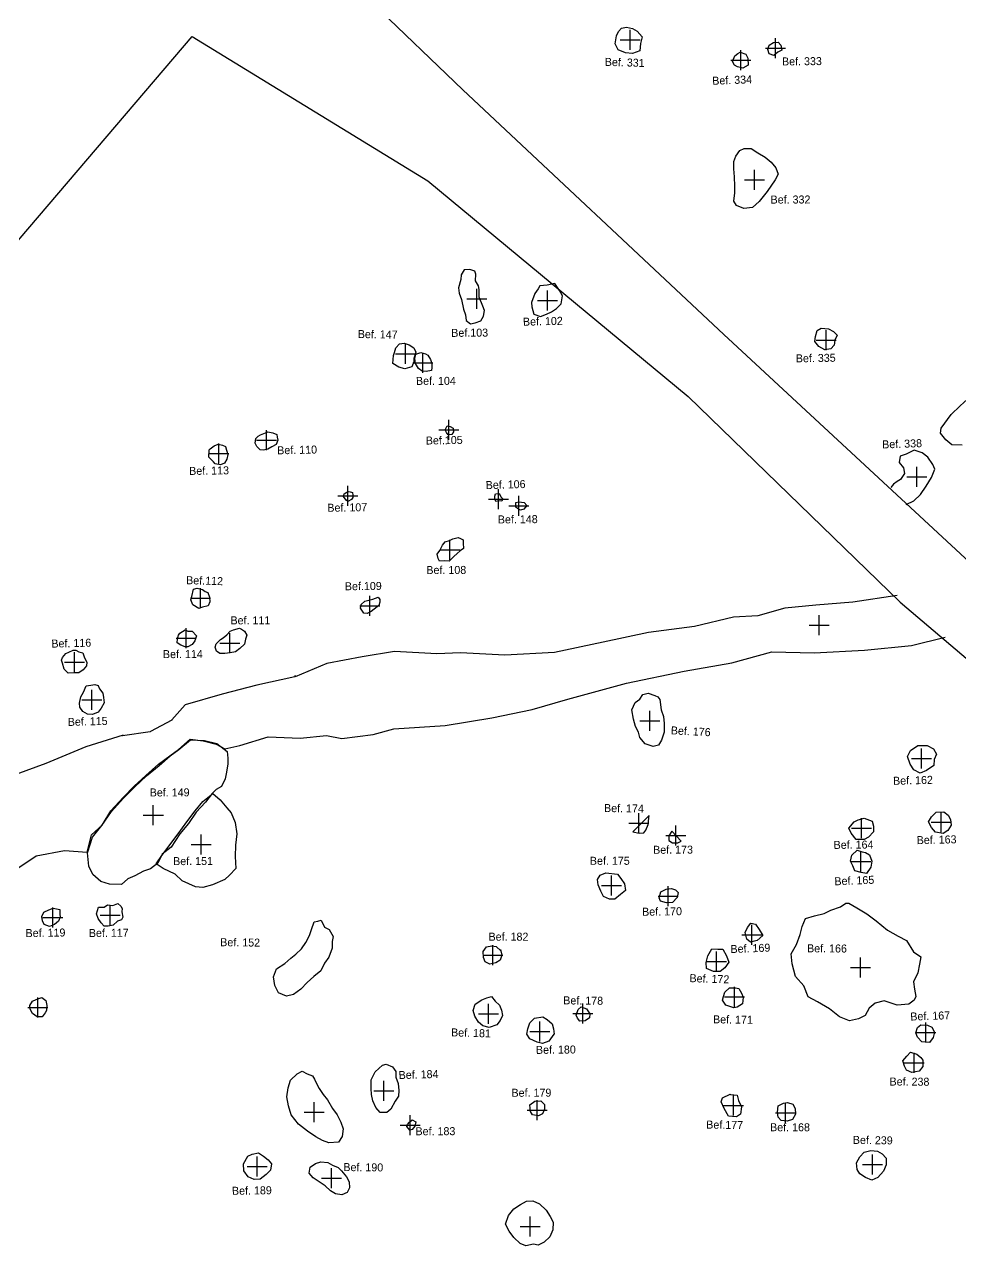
# Model space of a CAD drawing. Header units: millimetres. Extents: x -51 to 4462813, y 19 to 5794154.
# Drawn here: x 4462723.68 to 4462747.07, y 5794036.61 to 5794067.24 of the extents above; entities that cross this region are included whole.
import ezdxf

# ---------------------------------------------------------------- set-up
doc = ezdxf.new("R2010")
doc.units = ezdxf.units.MM
doc.header["$PDMODE"] = 2
doc.header["$PDSIZE"] = 0.25
doc.linetypes.add('STRICHPUNKT', pattern=[25.4, 12.7, -6.35, 0, -6.35])
doc.linetypes.add('STRICHPUNKTX2', pattern=[50.8, 25.4, -12.7, 0, -12.7])
for name, color, linetype in [('Bef.Nr.', 7, 'Continuous'), ('Befunde Pl.1', 7, 'Continuous'), ('GGuk', 5, 'Continuous'), ('Grabungsgrenze', 102, 'STRICHPUNKTX2')]:
    doc.layers.add(name, color=color, linetype=linetype)

msp = doc.modelspace()

# ---------------------------------------------------------------- linework, layer by layer
at = {"layer": 'Befunde Pl.1'}
for points in [[(4462738.725, 5794067.172, 52.053), (4462738.877, 5794067.133, 52.065), (4462738.992, 5794067.071, 52.07), (4462739.119, 5794066.929, 52.09), (4462739.074, 5794066.763, 52.078), (4462739.058, 5794066.577, 52.11), (4462738.876, 5794066.511, 52.109), (4462738.697, 5794066.524, 52.115), (4462738.52, 5794066.606, 52.114), (4462738.438, 5794066.749, 52.088), (4462738.477, 5794066.95, 52.074), (4462738.527, 5794067.058, 52.064), (4462738.601, 5794067.142, 52.059)], [(4462742.513, 5794066.792, 52.096), (4462742.585, 5794066.717, 52.105), (4462742.609, 5794066.597, 52.108), (4462742.505, 5794066.54, 52.1), (4462742.408, 5794066.46, 52.113), (4462742.29, 5794066.501, 52.112), (4462742.254, 5794066.614, 52.106), (4462742.293, 5794066.716, 52.101), (4462742.396, 5794066.783, 52.103)], [(4462741.563, 5794066.545, 52.131), (4462741.705, 5794066.492, 52.129), (4462741.759, 5794066.395, 52.13), (4462741.761, 5794066.216, 52.126), (4462741.631, 5794066.145, 52.129), (4462741.5, 5794066.179, 52.136), (4462741.427, 5794066.221, 52.126), (4462741.374, 5794066.311, 52.121), (4462741.43, 5794066.449, 52.129), (4462741.51, 5794066.508, 52.128)], [(4462741.558, 5794064.087, 52.056), (4462741.665, 5794064.138, 52.075), (4462741.838, 5794064.137, 52.077), (4462742.003, 5794064.027, 52.067), (4462742.186, 5794063.921, 52.062), (4462742.339, 5794063.794, 52.082), (4462742.457, 5794063.655, 52.084), (4462742.513, 5794063.497, 52.108), (4462742.439, 5794063.352, 52.119), (4462742.243, 5794063.063, 52.123), (4462742.038, 5794062.811, 52.141), (4462741.877, 5794062.659, 52.134), (4462741.656, 5794062.633, 52.136), (4462741.47, 5794062.712, 52.122), (4462741.41, 5794062.821, 52.131), (4462741.435, 5794063.025, 52.111), (4462741.434, 5794063.193, 52.086), (4462741.425, 5794063.425, 52.081), (4462741.408, 5794063.628, 52.08), (4462741.403, 5794063.814, 52.081), (4462741.46, 5794063.948, 52.071)], [(4462736.406, 5794059.993, 52.21), (4462736.574, 5794059.935, 52.22), (4462736.729, 5794059.994, 52.227), (4462736.847, 5794060.056, 52.213), (4462736.979, 5794060.132, 52.207), (4462737.088, 5794060.251, 52.233), (4462737.129, 5794060.449, 52.246), (4462737.048, 5794060.589, 52.249), (4462736.932, 5794060.758, 52.234), (4462736.746, 5794060.717, 52.23), (4462736.561, 5794060.7, 52.233), (4462736.517, 5794060.628, 52.212), (4462736.435, 5794060.508, 52.202), (4462736.354, 5794060.289, 52.211), (4462736.357, 5794060.18, 52.206)], [(4462743.591, 5794059.642, 52.248), (4462743.77, 5794059.627, 52.273), (4462743.9, 5794059.565, 52.278), (4462743.987, 5794059.467, 52.303), (4462743.935, 5794059.342, 52.308), (4462743.915, 5794059.216, 52.322), (4462743.832, 5794059.131, 52.321), (4462743.68, 5794059.104, 52.299), (4462743.527, 5794059.187, 52.3), (4462743.434, 5794059.309, 52.275), (4462743.448, 5794059.44, 52.257), (4462743.487, 5794059.582, 52.24)], [(4462733.294, 5794059.224, 52.24), (4462733.414, 5794059.15, 52.242), (4462733.458, 5794059.048, 52.267), (4462733.408, 5794058.889, 52.276), (4462733.407, 5794058.802, 52.277), (4462733.363, 5794058.674, 52.285), (4462733.184, 5794058.624, 52.263), (4462733.034, 5794058.67, 52.265), (4462732.887, 5794058.76, 52.266), (4462732.905, 5794058.963, 52.263), (4462732.927, 5794059.033, 52.253), (4462732.961, 5794059.154, 52.239), (4462733.056, 5794059.25, 52.238), (4462733.169, 5794059.272, 52.232)], [(4462733.581, 5794059.034, 52.246), (4462733.703, 5794059.004, 52.233), (4462733.764, 5794058.966, 52.233), (4462733.825, 5794058.862, 52.245), (4462733.859, 5794058.763, 52.256), (4462733.858, 5794058.66, 52.256), (4462733.852, 5794058.583, 52.256), (4462733.719, 5794058.561, 52.259), (4462733.619, 5794058.569, 52.267), (4462733.524, 5794058.633, 52.28), (4462733.448, 5794058.759, 52.266), (4462733.434, 5794058.883, 52.254), (4462733.46, 5794058.998, 52.253)], [(4462729.991, 5794056.922, 52.336), (4462730.008, 5794056.843, 52.349), (4462729.97, 5794056.74, 52.357), (4462729.862, 5794056.682, 52.358), (4462729.764, 5794056.62, 52.349), (4462729.657, 5794056.596, 52.351), (4462729.568, 5794056.6, 52.358), (4462729.489, 5794056.688, 52.358), (4462729.442, 5794056.771, 52.357), (4462729.465, 5794056.886, 52.356), (4462729.523, 5794056.947, 52.353), (4462729.582, 5794056.98, 52.352), (4462729.703, 5794057.029, 52.343), (4462729.764, 5794057.052, 52.342), (4462729.883, 5794057.029, 52.345), (4462729.99, 5794056.984, 52.338)], [(4462734.315, 5794057.183, 52.304), (4462734.397, 5794057.148, 52.306), (4462734.405, 5794057.056, 52.334), (4462734.36, 5794056.983, 52.333), (4462734.27, 5794056.98, 52.343), (4462734.225, 5794057.033, 52.332), (4462734.192, 5794057.099, 52.339), (4462734.225, 5794057.166, 52.312), (4462734.244, 5794057.206, 52.311)], [(4462728.7, 5794056.685, 52.318), (4462728.727, 5794056.593, 52.332), (4462728.764, 5794056.485, 52.327), (4462728.734, 5794056.372, 52.342), (4462728.678, 5794056.27, 52.319), (4462728.575, 5794056.228, 52.314), (4462728.442, 5794056.251, 52.318), (4462728.401, 5794056.306, 52.308), (4462728.29, 5794056.417, 52.299), (4462728.298, 5794056.606, 52.296), (4462728.323, 5794056.63, 52.323), (4462728.417, 5794056.704, 52.326), (4462728.523, 5794056.746, 52.326), (4462728.626, 5794056.721, 52.331)], [(4462731.876, 5794055.537, 52.381), (4462731.888, 5794055.467, 52.383), (4462731.882, 5794055.412, 52.379), (4462731.849, 5794055.359, 52.379), (4462731.757, 5794055.312, 52.391), (4462731.718, 5794055.345, 52.392), (4462731.649, 5794055.439, 52.385), (4462731.67, 5794055.5, 52.384), (4462731.739, 5794055.544, 52.39), (4462731.791, 5794055.559, 52.393)], [(4462735.54, 5794055.512, 52.321), (4462735.59, 5794055.422, 52.334), (4462735.634, 5794055.382, 52.331), (4462735.611, 5794055.323, 52.333), (4462735.532, 5794055.329, 52.329), (4462735.463, 5794055.313, 52.328), (4462735.438, 5794055.376, 52.34), (4462735.431, 5794055.445, 52.336), (4462735.451, 5794055.501, 52.328)], [(4462736.168, 5794055.288, 52.35), (4462736.234, 5794055.213, 52.359), (4462736.161, 5794055.119, 52.346), (4462736.076, 5794055.098, 52.355), (4462736.004, 5794055.133, 52.367), (4462735.961, 5794055.169, 52.363), (4462735.961, 5794055.283, 52.358), (4462736.033, 5794055.307, 52.355)], [(4462734.645, 5794054.353, 52.388), (4462734.645, 5794054.268, 52.384), (4462734.649, 5794054.14, 52.387), (4462734.567, 5794054.079, 52.382), (4462734.494, 5794054.008, 52.394), (4462734.409, 5794053.94, 52.393), (4462734.294, 5794053.816, 52.403), (4462734.177, 5794053.83, 52.414), (4462734.055, 5794053.824, 52.403), (4462734.021, 5794053.886, 52.405), (4462733.997, 5794053.993, 52.401), (4462734.056, 5794054.09, 52.392), (4462734.124, 5794054.218, 52.392), (4462734.196, 5794054.304, 52.391), (4462734.298, 5794054.337, 52.389), (4462734.384, 5794054.376, 52.364), (4462734.521, 5794054.414, 52.377), (4462734.58, 5794054.388, 52.388)], [(4462728.26, 5794053.036, 52.422), (4462728.304, 5794052.92, 52.43), (4462728.309, 5794052.804, 52.422), (4462728.27, 5794052.704, 52.425), (4462728.131, 5794052.671, 52.412), (4462728.034, 5794052.638, 52.417), (4462727.89, 5794052.73, 52.412), (4462727.841, 5794052.855, 52.405), (4462727.865, 5794052.937, 52.409), (4462727.903, 5794053.119, 52.416), (4462727.994, 5794053.148, 52.416), (4462728.131, 5794053.112, 52.416), (4462728.192, 5794053.065, 52.436)], [(4462732.563, 5794052.862, 52.448), (4462732.562, 5794052.794, 52.427), (4462732.535, 5794052.714, 52.429), (4462732.422, 5794052.619, 52.434), (4462732.345, 5794052.564, 52.436), (4462732.242, 5794052.514, 52.443), (4462732.159, 5794052.521, 52.448), (4462732.079, 5794052.648, 52.435), (4462732.096, 5794052.734, 52.436), (4462732.187, 5794052.819, 52.443), (4462732.286, 5794052.842, 52.431), (4462732.382, 5794052.868, 52.432), (4462732.519, 5794052.919, 52.446)], [(4462727.871, 5794052.073, 52.455), (4462727.976, 5794051.954, 52.462), (4462727.938, 5794051.829, 52.442), (4462727.867, 5794051.741, 52.449), (4462727.765, 5794051.681, 52.447), (4462727.698, 5794051.675, 52.438), (4462727.589, 5794051.722, 52.445), (4462727.499, 5794051.782, 52.442), (4462727.507, 5794051.88, 52.433), (4462727.532, 5794051.971, 52.44), (4462727.56, 5794052.018, 52.444), (4462727.695, 5794052.1, 52.444), (4462727.764, 5794052.07, 52.454)], [(4462729.179, 5794052.069, 52.424), (4462729.234, 5794051.974, 52.44), (4462729.207, 5794051.874, 52.438), (4462729.178, 5794051.744, 52.441), (4462729.065, 5794051.634, 52.448), (4462728.95, 5794051.557, 52.446), (4462728.823, 5794051.525, 52.447), (4462728.687, 5794051.515, 52.453), (4462728.565, 5794051.514, 52.454), (4462728.478, 5794051.567, 52.453), (4462728.445, 5794051.667, 52.449), (4462728.474, 5794051.752, 52.461), (4462728.578, 5794051.861, 52.456), (4462728.646, 5794051.901, 52.444), (4462728.741, 5794051.975, 52.445), (4462728.819, 5794052.074, 52.428), (4462728.904, 5794052.107, 52.427), (4462729.051, 5794052.145, 52.424), (4462729.107, 5794052.124, 52.427)], [(4462725.138, 5794051.527, 52.428), (4462725.179, 5794051.405, 52.423), (4462725.236, 5794051.295, 52.428), (4462725.23, 5794051.205, 52.442), (4462725.146, 5794051.106, 52.448), (4462725.041, 5794051.029, 52.451), (4462724.929, 5794051.027, 52.451), (4462724.769, 5794051.02, 52.455), (4462724.671, 5794051.124, 52.451), (4462724.627, 5794051.27, 52.444), (4462724.606, 5794051.344, 52.453), (4462724.629, 5794051.412, 52.45), (4462724.712, 5794051.51, 52.45), (4462724.789, 5794051.542, 52.446), (4462724.897, 5794051.599, 52.42), (4462724.963, 5794051.593, 52.428), (4462725.039, 5794051.553, 52.441)], [(4462725.518, 5794050.714, 52.459), (4462725.543, 5794050.642, 52.469), (4462725.555, 5794050.626, 52.469), (4462725.636, 5794050.523, 52.476), (4462725.658, 5794050.414, 52.483), (4462725.674, 5794050.277, 52.496), (4462725.6, 5794050.142, 52.492), (4462725.524, 5794050.044, 52.497), (4462725.376, 5794049.984, 52.51), (4462725.258, 5794049.995, 52.51), (4462725.137, 5794050.065, 52.509), (4462725.064, 5794050.167, 52.492), (4462725.059, 5794050.267, 52.481), (4462725.09, 5794050.429, 52.459), (4462725.158, 5794050.544, 52.472), (4462725.22, 5794050.702, 52.454), (4462725.335, 5794050.721, 52.469), (4462725.439, 5794050.735, 52.465)], [(4462739.555, 5794050.362, 52.423), (4462739.587, 5794050.106, 52.425), (4462739.653, 5794049.941, 52.445), (4462739.665, 5794049.758, 52.427), (4462739.666, 5794049.545, 52.411), (4462739.598, 5794049.345, 52.43), (4462739.527, 5794049.219, 52.45), (4462739.394, 5794049.186, 52.454), (4462739.191, 5794049.254, 52.471), (4462739.058, 5794049.41, 52.464), (4462739.028, 5794049.542, 52.459), (4462738.949, 5794049.69, 52.461), (4462738.9, 5794049.87, 52.434), (4462738.856, 5794050.102, 52.445), (4462738.945, 5794050.288, 52.429), (4462739.061, 5794050.369, 52.44), (4462739.131, 5794050.483, 52.437), (4462739.27, 5794050.52, 52.428), (4462739.431, 5794050.459, 52.426), (4462739.509, 5794050.429, 52.425)], [(4462728.747, 5794049.065, 52.454), (4462728.763, 5794048.892, 52.474), (4462728.763, 5794048.756, 52.482), (4462728.73, 5794048.548, 52.484), (4462728.693, 5794048.379, 52.452), (4462728.602, 5794048.19, 52.447), (4462728.47, 5794048.111, 52.464), (4462728.372, 5794048.009, 52.488), (4462728.203, 5794047.793, 52.507), (4462727.972, 5794047.542, 52.529), (4462727.783, 5794047.263, 52.545), (4462727.559, 5794047.005, 52.529), (4462727.343, 5794046.67, 52.526), (4462727.122, 5794046.492, 52.538), (4462727.012, 5794046.271, 52.496), (4462726.831, 5794046.129, 52.555), (4462726.652, 5794046.069, 52.548), (4462726.441, 5794045.958, 52.558), (4462726.259, 5794045.876, 52.564), (4462726.103, 5794045.74, 52.567), (4462725.801, 5794045.749, 52.581), (4462725.59, 5794045.813, 52.581), (4462725.388, 5794045.986, 52.567), (4462725.29, 5794046.193, 52.548), (4462725.255, 5794046.53, 52.551), (4462725.378, 5794046.923, 52.557), (4462725.616, 5794047.213, 52.547), (4462725.856, 5794047.563, 52.526), (4462726.143, 5794047.891, 52.52), (4462726.439, 5794048.175, 52.503), (4462726.728, 5794048.452, 52.51), (4462727.049, 5794048.709, 52.483), (4462727.32, 5794048.954, 52.442), (4462727.538, 5794049.116, 52.474), (4462727.827, 5794049.354, 52.458), (4462728.18, 5794049.335, 52.461), (4462728.485, 5794049.265, 52.444)], [(4462746.236, 5794049.213, 52.457), (4462746.397, 5794049.127, 52.453), (4462746.47, 5794048.993, 52.49), (4462746.417, 5794048.864, 52.485), (4462746.402, 5794048.715, 52.46), (4462746.224, 5794048.589, 52.49), (4462746.064, 5794048.517, 52.483), (4462745.905, 5794048.602, 52.497), (4462745.816, 5794048.746, 52.495), (4462745.743, 5794048.936, 52.487), (4462745.822, 5794049.088, 52.476), (4462746.007, 5794049.214, 52.471)], [(4462728.387, 5794048.01, 52.52), (4462728.567, 5794047.853, 52.519), (4462728.741, 5794047.656, 52.514), (4462728.841, 5794047.532, 52.523), (4462728.941, 5794047.287, 52.511), (4462728.984, 5794047.004, 52.545), (4462728.957, 5794046.718, 52.554), (4462728.944, 5794046.439, 52.574), (4462728.96, 5794046.141, 52.593), (4462728.806, 5794045.974, 52.578), (4462728.687, 5794045.86, 52.587), (4462728.382, 5794045.727, 52.584), (4462728.136, 5794045.662, 52.588), (4462727.952, 5794045.678, 52.577), (4462727.621, 5794045.831, 52.572), (4462727.449, 5794045.999, 52.566), (4462727.148, 5794046.135, 52.579), (4462726.972, 5794046.258, 52.53), (4462727.112, 5794046.464, 52.575), (4462727.524, 5794047.005, 52.561), (4462727.735, 5794047.301, 52.583), (4462727.943, 5794047.575, 52.565), (4462728.14, 5794047.816, 52.542)], [(4462739.289, 5794047.466, 52.43), (4462738.881, 5794047.054, 52.424), (4462739.038, 5794047.019, 52.427), (4462739.156, 5794047.029, 52.42), (4462739.206, 5794047.097, 52.424), (4462739.265, 5794047.24, 52.424), (4462739.279, 5794047.393, 52.432)], [(4462746.656, 5794047.558, 52.52), (4462746.765, 5794047.472, 52.524), (4462746.825, 5794047.363, 52.512), (4462746.836, 5794047.221, 52.512), (4462746.755, 5794047.086, 52.505), (4462746.641, 5794047.013, 52.511), (4462746.448, 5794047.049, 52.514), (4462746.349, 5794047.166, 52.521), (4462746.272, 5794047.307, 52.513), (4462746.346, 5794047.428, 52.505), (4462746.466, 5794047.544, 52.515)], [(4462744.668, 5794047.393, 52.497), (4462744.864, 5794047.317, 52.508), (4462744.898, 5794047.197, 52.516), (4462744.898, 5794047.052, 52.517), (4462744.773, 5794046.917, 52.506), (4462744.663, 5794046.865, 52.505), (4462744.461, 5794046.865, 52.505), (4462744.342, 5794047.02, 52.503), (4462744.284, 5794047.147, 52.488), (4462744.412, 5794047.302, 52.502), (4462744.516, 5794047.358, 52.505)], [(4462740.09, 5794046.822, 52.459), (4462739.855, 5794047.068, 52.463), (4462739.786, 5794046.957, 52.451), (4462739.786, 5794046.839, 52.462), (4462739.873, 5794046.782, 52.449), (4462740.008, 5794046.78, 52.449)], [(4462744.799, 5794046.476, 52.485), (4462744.857, 5794046.322, 52.497), (4462744.83, 5794046.169, 52.51), (4462744.724, 5794046.014, 52.514), (4462744.585, 5794046.04, 52.526), (4462744.428, 5794046.078, 52.509), (4462744.377, 5794046.205, 52.516), (4462744.321, 5794046.32, 52.52), (4462744.357, 5794046.474, 52.513), (4462744.489, 5794046.593, 52.502), (4462744.611, 5794046.557, 52.515), (4462744.699, 5794046.538, 52.521)], [(4462738.496, 5794045.993, 52.395), (4462738.587, 5794045.891, 52.419), (4462738.671, 5794045.753, 52.395), (4462738.702, 5794045.59, 52.413), (4462738.571, 5794045.491, 52.405), (4462738.433, 5794045.372, 52.408), (4462738.301, 5794045.369, 52.415), (4462738.154, 5794045.436, 52.437), (4462738.085, 5794045.567, 52.427), (4462738.02, 5794045.728, 52.423), (4462737.997, 5794045.862, 52.413), (4462738.066, 5794045.975, 52.396), (4462738.211, 5794046.033, 52.389)], [(4462740.016, 5794045.538, 52.398), (4462739.99, 5794045.411, 52.421), (4462739.876, 5794045.288, 52.445), (4462739.725, 5794045.278, 52.451), (4462739.577, 5794045.318, 52.441), (4462739.537, 5794045.406, 52.445), (4462739.586, 5794045.558, 52.437), (4462739.717, 5794045.625, 52.438), (4462739.853, 5794045.641, 52.454), (4462739.951, 5794045.601, 52.429)], [(4462724.565, 5794045.114, 52.552), (4462724.567, 5794044.992, 52.559), (4462724.574, 5794044.924, 52.544), (4462724.532, 5794044.822, 52.548), (4462724.431, 5794044.735, 52.558), (4462724.303, 5794044.685, 52.569), (4462724.176, 5794044.735, 52.564), (4462724.131, 5794044.833, 52.565), (4462724.11, 5794044.94, 52.562), (4462724.162, 5794045.044, 52.572), (4462724.289, 5794045.101, 52.572), (4462724.393, 5794045.143, 52.565), (4462724.482, 5794045.132, 52.565)], [(4462726.123, 5794045.141, 52.553), (4462726.116, 5794045.055, 52.546), (4462726.135, 5794044.925, 52.556), (4462726.105, 5794044.857, 52.56), (4462726.008, 5794044.823, 52.553), (4462725.893, 5794044.725, 52.554), (4462725.77, 5794044.695, 52.544), (4462725.671, 5794044.7, 52.549), (4462725.6, 5794044.779, 52.557), (4462725.525, 5794044.888, 52.561), (4462725.48, 5794045.005, 52.559), (4462725.528, 5794045.175, 52.555), (4462725.674, 5794045.175, 52.556), (4462725.757, 5794045.226, 52.558), (4462725.888, 5794045.209, 52.571), (4462726.012, 5794045.26, 52.551), (4462726.087, 5794045.2, 52.557)], [(4462744.281, 5794045.269, 52.469), (4462744.478, 5794045.151, 52.469), (4462744.731, 5794045.003, 52.466), (4462744.963, 5794044.826, 52.478), (4462745.245, 5794044.599, 52.49), (4462745.51, 5794044.443, 52.489), (4462745.721, 5794044.335, 52.493), (4462745.895, 5794044.051, 52.508), (4462746.08, 5794043.932, 52.496), (4462746.044, 5794043.745, 52.487), (4462746.002, 5794043.533, 52.479), (4462745.901, 5794043.308, 52.502), (4462745.918, 5794043.122, 52.492), (4462745.954, 5794042.94, 52.482), (4462745.913, 5794042.845, 52.488), (4462745.782, 5794042.746, 52.487), (4462745.485, 5794042.719, 52.486), (4462745.168, 5794042.827, 52.471), (4462744.937, 5794042.77, 52.455), (4462744.793, 5794042.649, 52.495), (4462744.691, 5794042.467, 52.512), (4462744.519, 5794042.376, 52.483), (4462744.297, 5794042.329, 52.506), (4462744.05, 5794042.432, 52.492), (4462743.798, 5794042.627, 52.5), (4462743.495, 5794042.807, 52.472), (4462743.261, 5794042.933, 52.485), (4462743.155, 5794043.207, 52.498), (4462742.949, 5794043.44, 52.484), (4462742.861, 5794043.752, 52.479), (4462742.843, 5794044.004, 52.481), (4462742.975, 5794044.236, 52.492), (4462743.063, 5794044.484, 52.477), (4462743.117, 5794044.686, 52.485), (4462743.202, 5794044.887, 52.438), (4462743.427, 5794044.951, 52.441), (4462743.661, 5794045.009, 52.461), (4462743.835, 5794045.098, 52.455), (4462744.073, 5794045.181, 52.482), (4462744.21, 5794045.267, 52.48)], [(4462731.097, 5794044.845, 52.523), (4462731.176, 5794044.673, 52.539), (4462731.296, 5794044.61, 52.535), (4462731.393, 5794044.44, 52.503), (4462731.366, 5794044.311, 52.509), (4462731.366, 5794044.144, 52.51), (4462731.284, 5794043.92, 52.516), (4462731.181, 5794043.771, 52.52), (4462731.083, 5794043.577, 52.531), (4462730.911, 5794043.434, 52.545), (4462730.746, 5794043.286, 52.55), (4462730.59, 5794043.118, 52.587), (4462730.401, 5794042.991, 52.584), (4462730.224, 5794042.949, 52.603), (4462730.03, 5794043.026, 52.588), (4462729.938, 5794043.215, 52.585), (4462729.902, 5794043.432, 52.586), (4462729.98, 5794043.631, 52.576), (4462730.19, 5794043.765, 52.587), (4462730.338, 5794043.892, 52.541), (4462730.463, 5794044, 52.534), (4462730.6, 5794044.132, 52.519), (4462730.715, 5794044.284, 52.553), (4462730.803, 5794044.463, 52.559), (4462730.852, 5794044.615, 52.553), (4462730.921, 5794044.801, 52.547), (4462731.01, 5794044.825, 52.536)], [(4462741.947, 5794044.747, 52.452), (4462742.044, 5794044.612, 52.458), (4462742.129, 5794044.461, 52.477), (4462741.991, 5794044.336, 52.45), (4462741.827, 5794044.296, 52.457), (4462741.734, 5794044.371, 52.452), (4462741.688, 5794044.535, 52.452), (4462741.75, 5794044.66, 52.446), (4462741.83, 5794044.775, 52.443)], [(4462735.358, 5794044.201, 52.459), (4462735.468, 5794044.184, 52.421), (4462735.581, 5794044.076, 52.425), (4462735.578, 5794044.11, 52.42), (4462735.61, 5794043.97, 52.434), (4462735.564, 5794043.847, 52.436), (4462735.461, 5794043.778, 52.425), (4462735.313, 5794043.749, 52.442), (4462735.191, 5794043.807, 52.461), (4462735.155, 5794043.91, 52.468), (4462735.144, 5794044.061, 52.456), (4462735.224, 5794044.183, 52.475)], [(4462741.13, 5794044.12, 52.456), (4462741.221, 5794043.954, 52.458), (4462741.285, 5794043.8, 52.441), (4462741.186, 5794043.653, 52.45), (4462741.068, 5794043.565, 52.456), (4462740.9, 5794043.563, 52.451), (4462740.728, 5794043.641, 52.477), (4462740.714, 5794043.79, 52.459), (4462740.76, 5794043.952, 52.452), (4462740.857, 5794044.131, 52.463), (4462741.008, 5794044.118, 52.46)], [(4462724.113, 5794042.912, 52.575), (4462724.217, 5794042.837, 52.581), (4462724.236, 5794042.717, 52.581), (4462724.229, 5794042.591, 52.58), (4462724.198, 5794042.529, 52.581), (4462724.121, 5794042.429, 52.579), (4462723.998, 5794042.432, 52.591), (4462723.879, 5794042.512, 52.606), (4462723.818, 5794042.622, 52.6), (4462723.81, 5794042.715, 52.611), (4462723.879, 5794042.823, 52.59), (4462723.971, 5794042.865, 52.579), (4462724.065, 5794042.9, 52.59)], [(4462735.351, 5794042.934, 52.403), (4462735.445, 5794042.819, 52.417), (4462735.552, 5794042.724, 52.422), (4462735.603, 5794042.593, 52.432), (4462735.623, 5794042.467, 52.412), (4462735.571, 5794042.337, 52.422), (4462735.487, 5794042.23, 52.423), (4462735.294, 5794042.16, 52.409), (4462735.132, 5794042.206, 52.434), (4462735.025, 5794042.297, 52.426), (4462734.934, 5794042.449, 52.408), (4462734.894, 5794042.585, 52.42), (4462734.939, 5794042.747, 52.415), (4462735.106, 5794042.852, 52.398), (4462735.237, 5794042.908, 52.422)], [(4462741.534, 5794043.137, 52.445), (4462741.602, 5794043.024, 52.464), (4462741.642, 5794042.919, 52.465), (4462741.621, 5794042.756, 52.454), (4462741.493, 5794042.675, 52.444), (4462741.406, 5794042.655, 52.449), (4462741.211, 5794042.719, 52.456), (4462741.122, 5794042.849, 52.446), (4462741.146, 5794042.935, 52.463), (4462741.18, 5794043.046, 52.452), (4462741.295, 5794043.158, 52.45), (4462741.449, 5794043.158, 52.449)], [(4462737.592, 5794042.682, 52.395), (4462737.722, 5794042.626, 52.407), (4462737.808, 5794042.507, 52.414), (4462737.803, 5794042.404, 52.397), (4462737.694, 5794042.33, 52.414), (4462737.561, 5794042.32, 52.416), (4462737.496, 5794042.395, 52.421), (4462737.465, 5794042.474, 52.417), (4462737.514, 5794042.61, 52.392)], [(4462736.635, 5794042.43, 52.426), (4462736.741, 5794042.363, 52.43), (4462736.863, 5794042.255, 52.428), (4462736.901, 5794042.129, 52.437), (4462736.917, 5794041.993, 52.421), (4462736.908, 5794041.999, 52.414), (4462736.787, 5794041.821, 52.415), (4462736.628, 5794041.766, 52.431), (4462736.493, 5794041.795, 52.434), (4462736.311, 5794041.876, 52.431), (4462736.23, 5794042, 52.441), (4462736.258, 5794042.131, 52.437), (4462736.312, 5794042.278, 52.432), (4462736.428, 5794042.397, 52.425)], [(4462746.243, 5794042.223, 52.463), (4462746.358, 5794042.168, 52.484), (4462746.418, 5794042.047, 52.489), (4462746.391, 5794041.917, 52.48), (4462746.295, 5794041.789, 52.494), (4462746.109, 5794041.806, 52.481), (4462745.993, 5794041.924, 52.495), (4462745.958, 5794042.031, 52.482), (4462745.994, 5794042.161, 52.487), (4462746.084, 5794042.229, 52.485)], [(4462745.822, 5794041.55, 52.439), (4462745.979, 5794041.496, 52.445), (4462746.083, 5794041.412, 52.442), (4462746.13, 5794041.344, 52.447), (4462746.131, 5794041.187, 52.464), (4462746.04, 5794041.07, 52.468), (4462745.853, 5794041.034, 52.449), (4462745.725, 5794041.097, 52.455), (4462745.676, 5794041.199, 52.454), (4462745.629, 5794041.332, 52.455), (4462745.728, 5794041.447, 52.457)], [(4462730.979, 5794040.765, 52.53), (4462731.048, 5794040.639, 52.531), (4462731.142, 5794040.489, 52.532), (4462731.256, 5794040.354, 52.541), (4462731.374, 5794040.138, 52.531), (4462731.49, 5794039.976, 52.54), (4462731.585, 5794039.793, 52.534), (4462731.648, 5794039.627, 52.52), (4462731.622, 5794039.438, 52.535), (4462731.528, 5794039.298, 52.545), (4462731.282, 5794039.281, 52.514), (4462731.126, 5794039.339, 52.528), (4462730.961, 5794039.433, 52.542), (4462730.756, 5794039.569, 52.519), (4462730.528, 5794039.749, 52.521), (4462730.348, 5794039.981, 52.507), (4462730.274, 5794040.206, 52.533), (4462730.238, 5794040.427, 52.537), (4462730.266, 5794040.653, 52.533), (4462730.324, 5794040.845, 52.526), (4462730.495, 5794041.008, 52.525), (4462730.62, 5794041.073, 52.534), (4462730.743, 5794041.003, 52.536), (4462730.876, 5794040.951, 52.509), (4462730.928, 5794040.874, 52.524)], [(4462732.719, 5794041.249, 52.487), (4462732.873, 5794041.177, 52.497), (4462732.964, 5794041.067, 52.479), (4462732.961, 5794040.919, 52.465), (4462733.016, 5794040.766, 52.482), (4462733.035, 5794040.592, 52.491), (4462733.03, 5794040.444, 52.488), (4462732.941, 5794040.324, 52.512), (4462732.837, 5794040.124, 52.509), (4462732.735, 5794040.04, 52.525), (4462732.572, 5794040.036, 52.524), (4462732.46, 5794040.161, 52.537), (4462732.384, 5794040.332, 52.537), (4462732.348, 5794040.485, 52.531), (4462732.347, 5794040.642, 52.519), (4462732.344, 5794040.854, 52.52), (4462732.444, 5794041.057, 52.527), (4462732.623, 5794041.223, 52.513)], [(4462741.489, 5794040.474, 52.435), (4462741.525, 5794040.335, 52.447), (4462741.597, 5794040.177, 52.453), (4462741.573, 5794039.995, 52.448), (4462741.472, 5794039.929, 52.436), (4462741.277, 5794039.943, 52.433), (4462741.162, 5794040.135, 52.419), (4462741.092, 5794040.307, 52.419), (4462741.126, 5794040.403, 52.43), (4462741.318, 5794040.5, 52.443), (4462741.324, 5794040.492, 52.438)], [(4462736.58, 5794040.327, 52.399), (4462736.679, 5794040.238, 52.405), (4462736.676, 5794040.119, 52.428), (4462736.628, 5794040.005, 52.429), (4462736.526, 5794039.955, 52.434), (4462736.377, 5794039.979, 52.433), (4462736.326, 5794040.062, 52.414), (4462736.313, 5794040.23, 52.416), (4462736.434, 5794040.321, 52.411)], [(4462742.878, 5794040.246, 52.445), (4462742.937, 5794040.142, 52.458), (4462742.95, 5794039.994, 52.458), (4462742.87, 5794039.865, 52.454), (4462742.738, 5794039.823, 52.44), (4462742.59, 5794039.838, 52.447), (4462742.513, 5794039.922, 52.452), (4462742.501, 5794040.047, 52.462), (4462742.517, 5794040.208, 52.457), (4462742.645, 5794040.271, 52.465), (4462742.75, 5794040.288, 52.446)], [(4462733.46, 5794039.805, 52.488), (4462733.439, 5794039.697, 52.491), (4462733.368, 5794039.613, 52.48), (4462733.314, 5794039.597, 52.5), (4462733.237, 5794039.685, 52.498), (4462733.248, 5794039.741, 52.505), (4462733.303, 5794039.799, 52.498), (4462733.366, 5794039.851, 52.488)], [(4462729.532, 5794039.028, 52.525), (4462729.657, 5794038.948, 52.541), (4462729.771, 5794038.859, 52.539), (4462729.851, 5794038.751, 52.536), (4462729.832, 5794038.598, 52.563), (4462729.723, 5794038.487, 52.562), (4462729.573, 5794038.374, 52.567), (4462729.424, 5794038.36, 52.557), (4462729.274, 5794038.433, 52.556), (4462729.161, 5794038.578, 52.544), (4462729.156, 5794038.757, 52.549), (4462729.264, 5794038.943, 52.54), (4462729.369, 5794038.993, 52.499)], [(4462744.833, 5794039.089, 52.45), (4462745, 5794039.071, 52.441), (4462745.116, 5794039.004, 52.469), (4462745.216, 5794038.898, 52.484), (4462745.211, 5794038.728, 52.48), (4462745.144, 5794038.573, 52.481), (4462745.006, 5794038.414, 52.481), (4462744.856, 5794038.344, 52.455), (4462744.701, 5794038.41, 52.447), (4462744.559, 5794038.505, 52.453), (4462744.491, 5794038.611, 52.456), (4462744.474, 5794038.78, 52.462), (4462744.556, 5794038.932, 52.448), (4462744.668, 5794039.048, 52.44)], [(4462730.951, 5794038.763, 52.51), (4462731.087, 5794038.802, 52.508), (4462731.265, 5794038.787, 52.536), (4462731.381, 5794038.718, 52.547), (4462731.517, 5794038.667, 52.539), (4462731.603, 5794038.577, 52.505), (4462731.731, 5794038.43, 52.518), (4462731.793, 5794038.302, 52.511), (4462731.802, 5794038.158, 52.498), (4462731.742, 5794038.037, 52.508), (4462731.613, 5794037.977, 52.507), (4462731.451, 5794038.009, 52.495), (4462731.329, 5794038.084, 52.495), (4462731.196, 5794038.203, 52.515), (4462731.043, 5794038.308, 52.504), (4462730.898, 5794038.401, 52.531), (4462730.795, 5794038.523, 52.53), (4462730.82, 5794038.675, 52.539)], [(4462736.387, 5794037.83, 52.441), (4462736.55, 5794037.753, 52.446), (4462736.718, 5794037.594, 52.448), (4462736.813, 5794037.436, 52.449), (4462736.894, 5794037.296, 52.445), (4462736.883, 5794037.105, 52.462), (4462736.806, 5794036.934, 52.424), (4462736.67, 5794036.795, 52.437), (4462736.517, 5794036.72, 52.443), (4462736.403, 5794036.744, 52.464), (4462736.21, 5794036.707, 52.471), (4462736.064, 5794036.764, 52.475), (4462735.911, 5794036.913, 52.479), (4462735.789, 5794037.074, 52.477), (4462735.701, 5794037.247, 52.464), (4462735.774, 5794037.465, 52.452), (4462735.913, 5794037.63, 52.452), (4462736.075, 5794037.741, 52.452), (4462736.229, 5794037.82, 52.443)]]:
    msp.add_polyline3d(points, close=True, dxfattribs=at)
for points in [[(4462734.528, 5794060.654, 52.159), (4462734.546, 5794060.519, 52.157), (4462734.604, 5794060.36, 52.19), (4462734.653, 5794060.119, 52.181), (4462734.705, 5794059.98, 52.201), (4462734.716, 5794059.836, 52.214), (4462734.83, 5794059.749, 52.2), (4462734.942, 5794059.776, 52.198), (4462735.085, 5794059.826, 52.19), (4462735.149, 5794059.942, 52.175), (4462735.179, 5794060.088, 52.16), (4462735.138, 5794060.197, 52.181), (4462735.044, 5794060.421, 52.188), (4462735.043, 5794060.609, 52.184), (4462735.03, 5794060.705, 52.177), (4462734.954, 5794060.824, 52.184), (4462734.957, 5794060.991, 52.182), (4462734.933, 5794061.073, 52.191), (4462734.806, 5794061.107, 52.177), (4462734.668, 5794061.104, 52.178), (4462734.594, 5794060.979, 52.173), (4462734.583, 5794060.863, 52.173), (4462734.528, 5794060.654, 52.159)], [(4462747.117, 5794056.716, 52.294), (4462746.859, 5794056.726, 52.285), (4462746.709, 5794056.856, 52.302), (4462746.571, 5794057.018, 52.306), (4462746.586, 5794057.143, 52.302), (4462746.841, 5794057.483, 52.312), (4462747.062, 5794057.702, 52.288), (4462747.245, 5794057.866, 52.304)], [(4462745.714, 5794055.24, 52.329), (4462745.903, 5794055.331, 52.319), (4462746.075, 5794055.485, 52.314), (4462746.214, 5794055.695, 52.309), (4462746.345, 5794055.915, 52.301), (4462746.428, 5794056.117, 52.289), (4462746.376, 5794056.236, 52.308), (4462746.254, 5794056.422, 52.305), (4462746.115, 5794056.532, 52.318), (4462745.911, 5794056.598, 52.322), (4462745.711, 5794056.494, 52.312), (4462745.565, 5794056.445, 52.312), (4462745.538, 5794056.285, 52.312), (4462745.644, 5794056.154, 52.329), (4462745.673, 5794056.012, 52.322), (4462745.575, 5794055.864, 52.303), (4462745.489, 5794055.815, 52.309), (4462745.396, 5794055.748, 52.311), (4462745.328, 5794055.659, 52.313)], [(4462745.489, 5794052.963, 52.338), (4462744.383, 5794052.799, 52.298), (4462743.453, 5794052.722, 52.318), (4462742.68, 5794052.646, 52.368), (4462742.008, 5794052.452, 52.358), (4462741.395, 5794052.417, 52.386), (4462740.42, 5794052.183, 52.42), (4462739.278, 5794052.034, 52.425), (4462738.145, 5794051.799, 52.408), (4462736.922, 5794051.537, 52.455), (4462735.683, 5794051.468, 52.457), (4462734.573, 5794051.525, 52.475), (4462733.987, 5794051.505, 52.46), (4462732.926, 5794051.565, 52.474), (4462732.121, 5794051.432, 52.471), (4462731.234, 5794051.264, 52.452), (4462730.442, 5794050.93, 52.5), (4462730.448, 5794050.958, 52.495), (4462730.435, 5794050.927, 52.498), (4462729.488, 5794050.719, 52.496), (4462728.622, 5794050.493, 52.499), (4462727.693, 5794050.229, 52.499), (4462727.364, 5794049.853, 52.526), (4462727.359, 5794049.848, 52.53), (4462726.831, 5794049.558, 52.532), (4462726.824, 5794049.557, 52.532), (4462726.132, 5794049.454, 52.513), (4462726.146, 5794049.467, 52.515), (4462725.21, 5794049.177, 52.54), (4462724.216, 5794048.761, 52.555), (4462723.216, 5794048.399, 52.563)], [(4462723.535, 5794046.16, 52.598), (4462723.971, 5794046.453, 52.592), (4462724.684, 5794046.588, 52.574), (4462725.246, 5794046.548, 52.59), (4462725.358, 5794046.975, 52.59), (4462725.621, 5794047.217, 52.577), (4462725.84, 5794047.576, 52.559), (4462726.146, 5794047.909, 52.555), (4462726.424, 5794048.195, 52.549), (4462726.716, 5794048.465, 52.543), (4462727.032, 5794048.743, 52.521), (4462727.313, 5794048.957, 52.483), (4462727.533, 5794049.113, 52.511), (4462727.824, 5794049.373, 52.501), (4462728.142, 5794049.332, 52.495), (4462728.467, 5794049.242, 52.483), (4462728.69, 5794049.132, 52.49), (4462729.06, 5794049.214, 52.483), (4462729.767, 5794049.425, 52.503), (4462730.572, 5794049.396, 52.498), (4462731.226, 5794049.462, 52.494), (4462731.614, 5794049.386, 52.492), (4462732.391, 5794049.487, 52.487), (4462732.911, 5794049.626, 52.496), (4462734.196, 5794049.716, 52.5), (4462735.356, 5794049.901, 52.501), (4462736.368, 5794050.108, 52.447), (4462737.261, 5794050.369, 52.429), (4462738.723, 5794050.772, 52.437), (4462740.165, 5794051.067, 52.419), (4462741.354, 5794051.282, 52.408), (4462742.357, 5794051.55, 52.364), (4462743.411, 5794051.53, 52.338), (4462744.669, 5794051.594, 52.341), (4462745.845, 5794051.714, 52.363), (4462746.692, 5794051.923, 52.38)]]:
    msp.add_polyline3d(points, dxfattribs=at)
for p in [(4462738.816, 5794066.85, 52.112), (4462742.45, 5794066.643, 52.108), (4462741.581, 5794066.343, 52.135), (4462741.92, 5794063.351, 52.124), (4462734.987, 5794060.378, 52.179), (4462736.75, 5794060.337, 52.214), (4462743.714, 5794059.345, 52.319), (4462733.202, 5794059, 52.28), (4462733.633, 5794058.778, 52.272), (4462734.288, 5794057.102, 52.316), (4462729.73, 5794056.842, 52.334), (4462728.533, 5794056.508, 52.325), (4462745.977, 5794055.932, 52.338), (4462731.764, 5794055.456, 52.379), (4462735.523, 5794055.367, 52.346), (4462736.035, 5794055.201, 52.344), (4462734.31, 5794054.106, 52.38), (4462728.081, 5794052.891, 52.432), (4462732.313, 5794052.702, 52.451), (4462743.543, 5794052.222, 52.339), (4462727.722, 5794051.895, 52.435), (4462728.814, 5794051.771, 52.45), (4462724.932, 5794051.298, 52.448), (4462725.362, 5794050.351, 52.479), (4462739.311, 5794049.826, 52.433), (4462746.097, 5794048.891, 52.511), (4462726.9, 5794047.469, 52.526), (4462739.032, 5794047.27, 52.441), (4462746.588, 5794047.295, 52.522), (4462739.955, 5794046.962, 52.471), (4462744.597, 5794047.147, 52.523), (4462728.094, 5794046.741, 52.574), (4462744.584, 5794046.314, 52.528), (4462738.348, 5794045.715, 52.437), (4462739.767, 5794045.444, 52.439), (4462724.39, 5794044.909, 52.546), (4462725.823, 5794044.974, 52.564), (4462741.86, 5794044.483, 52.468), (4462735.387, 5794043.967, 52.453), (4462740.972, 5794043.812, 52.472), (4462744.57, 5794043.661, 52.485), (4462724.014, 5794042.665, 52.608), (4462741.421, 5794042.926, 52.466), (4462735.273, 5794042.505, 52.45), (4462737.634, 5794042.509, 52.41), (4462736.559, 5794042.067, 52.437), (4462746.203, 5794042.035, 52.49), (4462745.914, 5794041.277, 52.464), (4462732.663, 5794040.576, 52.547), (4462741.395, 5794040.209, 52.442), (4462730.918, 5794040.044, 52.536), (4462736.489, 5794040.096, 52.428), (4462742.7, 5794040.032, 52.472), (4462733.317, 5794039.719, 52.503), (4462729.495, 5794038.689, 52.552), (4462744.871, 5794038.737, 52.488), (4462731.351, 5794038.396, 52.531), (4462736.321, 5794037.186, 52.471)]:
    msp.add_point(p, dxfattribs=at)
at = {"layer": 'GGuk'}
msp.add_polyline3d([(4462732.375, 5794067.77, 52.234), (4462733.917, 5794069.538, 52.208), (4462738.755, 5794075.095, 51.979), (4462742.033, 5794078.874, 51.966), (4462743.438, 5794077.937, 51.91), (4462744.455, 5794076.937, 51.903), (4462747.244, 5794079.86, 51.877), (4462750.944, 5794083.838, 51.876), (4462754.491, 5794080.647, 51.813), (4462760.827, 5794075.132, 51.976), (4462766.447, 5794070.343, 52.075), (4462772.505, 5794065.453, 52.272), (4462777.538, 5794060.991, 52.178), (4462770.206, 5794052.748, 52.227), (4462760.97, 5794042.561, 52.418), (4462756.876, 5794045.258, 52.508), (4462749.691, 5794051.577, 52.375), (4462741.155, 5794059.483, 52.259), (4462734.633, 5794065.6, 52.133)], close=True, dxfattribs=at)
msp.add_polyline3d([(4462698.142, 5794033.034, 52.649), (4462704.046, 5794039.67, 52.618), (4462709.488, 5794045.994, 52.598), (4462715.811, 5794053.012, 52.384), (4462718.732, 5794056.358, 52.274), (4462723.093, 5794061.331, 52.2), (4462727.873, 5794066.932, 52.569), (4462733.762, 5794063.327, 52.174), (4462740.265, 5794057.94, 52.312), (4462745.562, 5794052.799, 52.294), (4462751.834, 5794047.473, 52.598), (4462757.268, 5794042.837, 52.472), (4462759.69, 5794040.551, 52.619), (4462754.176, 5794034.164, 52.524)], dxfattribs=at)
at = {"layer": 'Grabungsgrenze', "linetype": 'STRICHPUNKT', "ltscale": 0.25, "extrusion": (0.005226, 0.015929, 0.999859), "elevation": 115666.14}
msp.add_lwpolyline([(-2434247.53, -6895606.079), (-2434207.543, -6895624.437), (-2434196.757, -6895628.774), (-2434187.945, -6895632.457), (-2434175.752, -6895637.447), (-2434172.08, -6895628.439), (-2434166.657, -6895615.137), (-2434159.39, -6895597.308), (-2434155.445, -6895587.632), (-2434151.632, -6895571.174), (-2434179.972, -6895559.446), (-2434181.868, -6895569.51), (-2434184.049, -6895577.444), (-2434188.057, -6895576.564), (-2434189.664, -6895576.211), (-2434193.875, -6895574.382), (-2434192.188, -6895570.53), (-2434199.926, -6895566.271), (-2434209.621, -6895562.616), (-2434212.853, -6895561.398), (-2434223.517, -6895553.699), (-2434226.673, -6895556.896), (-2434233.543, -6895574.268), (-2434238.604, -6895585.915)], close=True, dxfattribs=at)

# ---------------------------------------------------------------- texts
at = {"layer": 'Bef.Nr.', "char_height": 0.2, "attachment_point": 1}
for s, width, insert, rotation in [('Bef. 331', 52.00441, (4462738.186, 5794066.403, 54.465), 358.2863), ('Bef. 333', 39.07052, (4462742.61, 5794066.411, 52.849), 0.6061), ('Bef. 334', 1.57458, (4462740.863, 5794065.927, 54.465), 2.3451), ('Bef. 332', 51.84193, (4462742.325, 5794062.959, 54.465), 0.1169), ('Bef. 102', 1.58555, (4462736.134, 5794059.904, 54.465), 1.5075), ('Bef. 147', 1.87018, (4462732.011, 5794059.599, 54.465), 359.0402), ('Bef.103', 0.52665, (4462734.344, 5794059.627, 54.465), 0.4773), ('Bef. 335', 73.46301, (4462742.954, 5794058.989, 54.465), 0.9858), ('Bef. 104', 1.40296, (4462733.463, 5794058.426, 52.259), 0.0961), ('Bef. 110', 61.15462, (4462729.993, 5794056.69, 54.465), 1.2113), ('Bef.105', 1.05834, (4462733.707, 5794056.935, 54.465), 1.0571), ('Bef. 338', 25.32586, (4462745.11, 5794056.837, 54.465), 1.9906), ('Bef. 113', 58.54031, (4462727.793, 5794056.175, 54.465), 0.9959), ('Bef. 106', 58.50192, (4462735.203, 5794055.82, 54.465), 1.7002), ('Bef. 107', 57.37076, (4462731.247, 5794055.254, 54.465), 0.949), ('Bef. 148', 60.15663, (4462735.508, 5794054.962, 54.465), 0.5247), ('Bef. 108', 1.30986, (4462733.723, 5794053.698, 54.465), 0.2017), ('Bef.112', 1.02471, (4462727.723, 5794053.446, 54.465), 358.2896), ('Bef.109', 1.16185, (4462731.685, 5794053.292, 54.465), 0.605), ('Bef. 111', 2.52201, (4462728.827, 5794052.44, 54.465), 0.1903), ('Bef. 116', 1.94441, (4462724.349, 5794051.858, 54.465), 1.5063), ('Bef. 114', 70.24023, (4462727.139, 5794051.596, 54.465), 0.1967), ('Bef. 115', 1.53305, (4462724.758, 5794049.9, 52.492), 1.6213), ('Bef. 176', 42.98527, (4462739.838, 5794049.692, 54.465), 357.1621), ('Bef. 162', 1.88207, (4462745.383, 5794048.428, 54.465), 1.5667), ('Bef. 149', 5.25346, (4462726.809, 5794048.138, 54.465), 0.188), ('Bef. 174', 40.38001, (4462738.165, 5794047.75, 54.465), 359.1141), ('Bef. 163', 44.67489, (4462745.974, 5794046.945, 54.465), 1.3275), ('Bef. 173', 27.39545, (4462739.389, 5794046.705, 54.465), 0.2609), ('Bef. 164', 44.80406, (4462743.899, 5794046.827, 52.517), 0.5894), ('Bef. 151', 2.35363, (4462727.394, 5794046.422, 54.465), 0.2015), ('Bef. 175', 43.51791, (4462737.809, 5794046.43, 54.465), 359.9998), ('Bef. 165', 1.39985, (4462743.916, 5794045.916, 54.465), 2.3823), ('Bef. 170', 26.25822, (4462739.113, 5794045.156, 54.465), 0.8316), ('Bef. 119', 67.82852, (4462723.705, 5794044.622, 54.465), 0.9875), ('Bef. 117', 71.09063, (4462725.287, 5794044.624, 54.465), 0.5561), ('Bef. 182', 42.52337, (4462735.277, 5794044.534, 54.465), 359.9048), ('Bef. 152', 72.42661, (4462728.573, 5794044.396, 54.465), 359.3083), ('Bef. 169', 40.722, (4462741.319, 5794044.223, 54.465), 2.1524), ('Bef. 166', 4.07122, (4462743.238, 5794044.243, 54.465), 359.6184), ('Bef. 172', 48.51032, (4462740.303, 5794043.498, 54.465), 358.091), ('Bef. 178', 50.73084, (4462737.145, 5794042.942, 54.465), 359.3158), ('Bef. 167', 53.61324, (4462745.813, 5794042.536, 54.465), 1.9248), ('Bef. 171', 55.83276, (4462740.889, 5794042.468, 54.465), 359.206), ('Bef. 181', 1.56957, (4462734.344, 5794042.143, 54.465), 358.3078), ('Bef. 180', 2.01942, (4462736.46, 5794041.703, 54.465), 0.6558), ('Bef. 184', 1.82816, (4462733.027, 5794041.073, 54.465), 1.7274), ('Bef. 238', 1.53317, (4462745.299, 5794040.913, 54.465), 359.6083), ('Bef. 179', 64.81286, (4462735.85, 5794040.631, 54.465), 0.1824), ('Bef.177', 1.22069, (4462740.719, 5794039.837, 54.465), 359.1828), ('Bef. 183', 55.26516, (4462733.451, 5794039.669, 54.465), 0.1561), ('Bef. 168', 1.52816, (4462742.313, 5794039.77, 54.465), 359.9183), ('Bef. 239', 2.31491, (4462744.383, 5794039.454, 54.465), 359.1701), ('Bef. 190', 45.59948, (4462731.65, 5794038.774, 54.465), 359.4631), ('Bef. 189', 55.89491, (4462728.863, 5794038.18, 54.465), 0.8829)]:
    msp.add_mtext_dynamic_manual_height_columns(s, width=width, gutter_width=12.5, heights=[0], dxfattribs=dict(at, insert=insert, rotation=rotation))

doc.saveas('drawing.dxf')
